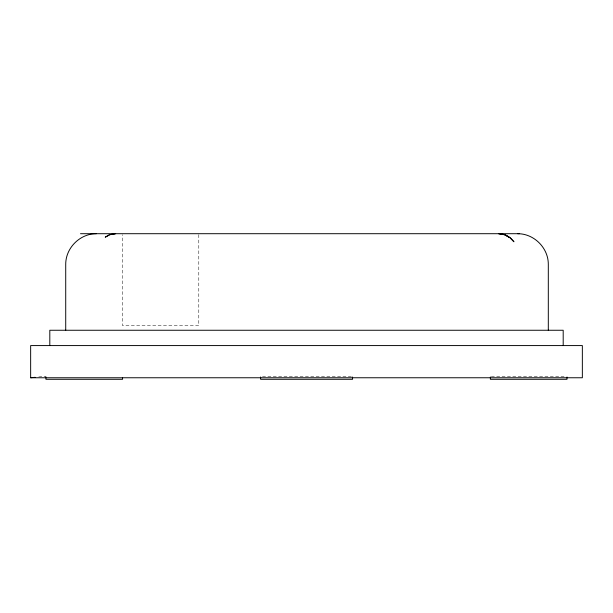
<?xml version="1.0" encoding="UTF-8"?>
<svg xmlns="http://www.w3.org/2000/svg" width="613" height="613" viewBox="0 0 613 613"><rect width="100%" height="100%" fill="white"/><g stroke="black" fill="none" stroke-linecap="round" stroke-linejoin="round"><path stroke-width="0.46" stroke-dasharray="3.06 2.3" d="M38.749 376.949L45.944 376.229L45.944 377.761M262.51 376.229L351.617 376.229M491.32 376.229L565.102 376.229M198.788 234.656L198.788 325.656L122.539 325.656L122.539 234.656"/><path stroke-width="0.92" d="M115.045 233.706L109.428 234.748L105.237 237.193L109.689 234.748L115.665 233.706M96.371 233.706C79.966 233.607 65.622 247.951 65.721 264.356L65.721 330.254M30.65 377.761L582.35 377.761L582.35 345.579L30.65 345.579L30.65 377.761L35.148 377.309M80.502 233.706L519.456 233.706M517.656 233.706C534.061 233.607 548.405 247.951 548.306 264.356L548.306 330.254M498.407 233.706L504.43 234.748L510.039 237.813L513.955 241.767L510.269 237.813L504.982 234.748L499.311 233.706M500.009 233.706L505.281 234.748L509.204 237.193M566.994 376.995L566.994 379.294L490.369 379.294L490.369 376.995M563.194 345.579L563.194 330.254L49.806 330.254L49.806 345.579M352.567 376.995L352.567 379.294L260.617 379.294L260.617 376.995M122.569 377.761L122.569 379.294L45.944 379.294L45.944 377.761"/></g></svg>
